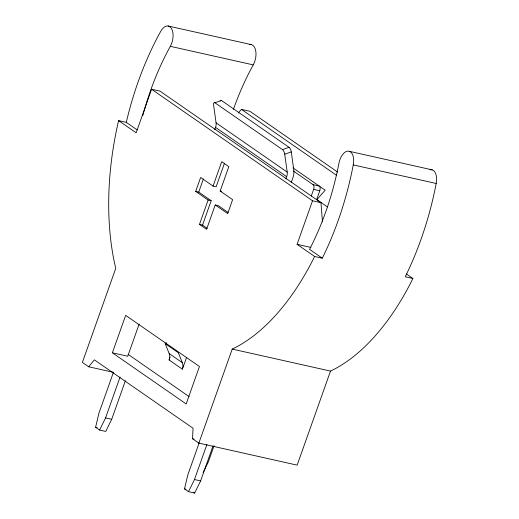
<?xml version="1.0" encoding="UTF-8"?>
<svg xmlns="http://www.w3.org/2000/svg" width="519" height="519" viewBox="0 0 519 519"><rect width="100%" height="100%" fill="white"/><g stroke="black" fill="none" stroke-linecap="round" stroke-linejoin="round"><path stroke-width="0.78" d="M406.409 273.987L412.91 278.495A211.389 115.49 -77.4 0 1 330.506 371.091L297.147 465.134L198.855 443.122L192.536 438.743L193.055 428.253L94.367 359.855L88.71 366.784L82.385 362.405L115.75 268.362A211.389 115.49 -77.4 0 1 118.604 120.635L126.286 122.354L137.113 129.86M125.403 380.699L111.708 419.294L105.74 431.432L99.596 430.056L95.6 427.28L98.895 413.299L113.492 372.155M213.049 445.866L200.619 480.912L194.651 493.05L188.507 491.675L184.505 488.904L187.807 474.917L199.082 443.135M322.468 221.814L320.969 202.682L160.047 91.149L151.6 89.262L136.153 132.799L118.604 120.635M112.376 352.81L125.656 315.37L199.452 366.511L186.172 403.957L112.376 352.81L127.732 356.248L139.118 324.154M99.596 430.056L105.565 417.918L120.064 377.054M214.749 129.679L215.554 127.395A9.394 7.681 -55.3 0 0 216.073 122.815L213.588 104.903A3.756 1.44 70.7 0 1 214.905 102.775L221.457 100.485L289.031 147.312A3.756 1.44 70.7 0 1 291.276 151.905L293.754 169.817A16.913 13.825 -55.3 0 1 292.826 178.069L291.204 182.636M207.062 228.237L202.54 225.097L211.188 200.717L208.113 200.029L195.669 191.401L200.613 177.472L213.056 186.094L216.131 186.782L224.506 163.167M211.188 200.717L198.738 192.088L203.422 178.893M228.126 212.459L218.298 205.647L215.229 204.96L206.581 229.34L199.465 224.409L208.113 200.029M213.056 186.094L221.71 161.714L228.821 166.644L220.173 191.024L232.616 199.653L227.672 213.581L215.229 204.96M170.102 357.001L169.058 359.946L182.39 369.191L186.574 357.403M285.872 178.977L286.683 176.694A9.394 7.681 -55.3 0 0 287.202 172.107L284.717 154.195A3.756 1.44 70.7 0 0 282.472 149.602L214.905 102.775M198.855 443.122L232.22 349.086A211.389 115.49 -77.4 0 0 314.624 256.483L322.299 258.203A211.389 115.49 -77.4 0 0 353.264 164.906A13.15 7.188 -77.4 0 0 348.586 151.146A13.15 7.188 -77.4 0 0 338.946 163.193A185.082 101.121 -77.4 0 1 309.558 249.373L322.299 258.203M188.507 491.675L194.476 479.537L206.906 444.491M214.016 445.905L208.379 461.793L203.117 472.504M311.238 196.098L313.619 189.383A3.756 2.05 -77.4 0 0 313.08 184.667L293.391 171.023M314.624 256.483L297.076 244.326L312.522 200.788L151.6 89.262M316.584 199.718L319.762 190.758A3.756 2.05 -77.4 0 0 319.224 186.042L313.08 184.667M238.24 112.999L241.439 109.373L249.886 111.267L337.661 172.1M169.142 360.011A9.394 7.681 -55.3 0 0 169.175 353.569L165.165 343.597L166.541 342.761M282.472 149.602L289.031 147.312M284.717 154.195L291.276 151.905M168.15 26.002L251.079 44.569M126.286 122.354A211.389 115.49 -77.4 0 1 160.676 31.432A13.15 7.188 -77.4 0 1 171.348 28.311A13.15 7.188 -77.4 0 1 170.323 46.327L253.253 64.894A13.15 7.188 -77.4 0 0 255.731 50.823A13.15 7.188 -77.4 0 0 249.548 44.608M349.319 151.308L432.249 169.875M353.264 164.906L436.194 183.473A211.389 115.49 -77.4 0 1 405.229 276.776L412.91 278.495M313.619 189.383L319.762 190.758M312.522 200.788L320.969 202.682M220.173 191.024L221.704 191.368M195.669 191.401L198.738 192.088M297.076 244.326L310.9 247.42M199.465 224.409L202.54 225.097M232.22 349.086L330.506 371.091M88.71 366.784L113.09 372.246M105.565 417.918L111.708 419.294M192.536 438.743L194.106 439.093M95.6 427.28L97.131 427.624M194.476 479.537L200.619 480.912M184.505 488.904L186.042 489.248M241.439 109.373L336.533 175.279M292.969 167.851L325.212 190.201L316.895 199.62L327.457 206.938M216.073 122.815L287.202 172.107M215.554 127.395L286.683 176.694M165.165 343.597L178.328 352.719L182.331 362.69A9.394 7.681 -55.3 0 1 182.305 369.126M169.175 353.569L182.331 362.69M128.115 354.354L189.137 396.646M193.509 492.259L194.651 493.05M220.186 100.952A3.756 1.44 70.7 0 1 221.457 100.485M142.861 115.367A185.082 101.121 -77.4 0 1 170.323 46.327M233.401 109.392A185.082 101.121 -77.4 0 1 253.253 64.894M429.972 169.817A13.15 7.188 -77.4 0 1 436.194 183.473"/></g></svg>
